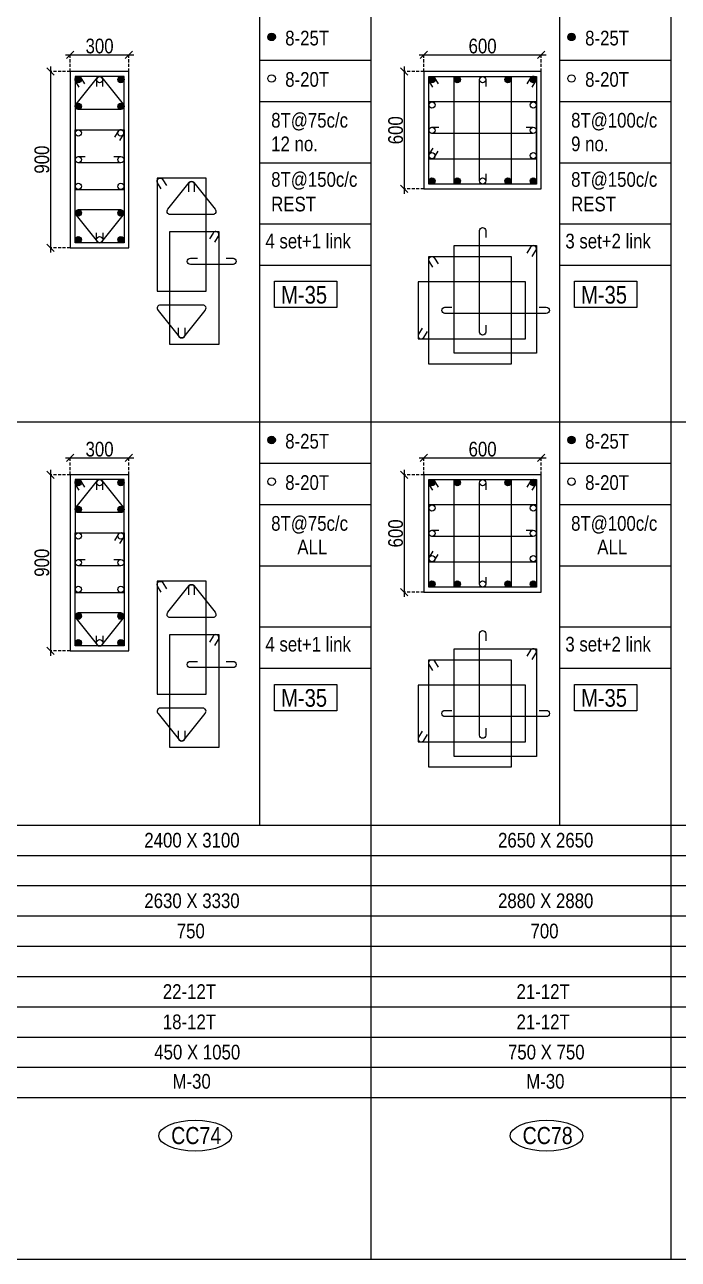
# Model space of a CAD drawing. Header units: millimetres. Extents: x 1112055 to 3390982, y -148532 to 766891.
# Drawn here: x 2762211 to 2775579, y 574628 to 599864 of the extents above; entities that cross this region are included whole.
import ezdxf
from ezdxf.enums import TextEntityAlignment as Align

# ---------------------------------------------------------------- set-up
doc = ezdxf.new("R2010")
doc.units = ezdxf.units.MM
doc.header["$PDMODE"] = 35
doc.header["$PDSIZE"] = -25
doc.linetypes.add('DASHED2', pattern=[0.375, 0.25, -0.125])
doc.linetypes.add('Hidden', pattern=[9.525, 6.35, -3.175])
for name, color, linetype, lineweight in [('B COL. SIZE DIM', 220, 'Continuous', 25), ('B COLSCH', 204, 'Continuous', 20), ('B COLUMN', 1, 'Hidden', 9), ('B STEEL', 34, 'Continuous', 15)]:
    doc.layers.add(name, color=color, linetype=linetype, lineweight=lineweight)
doc.layers.add('B TEXT', color=7, linetype='Continuous')
doc.styles.add('dim inside', font='romans.shx', dxfattribs={"width": 0.8, "height": 125})
doc.styles.add('SWINC', font='swissc.ttf')
doc.dimstyles.new('dim inside', dxfattribs={"dimtxt": 125, "dimasz": 100, "dimexe": 0, "dimexo": 0, "dimgap": 10, "dimtad": 0, "dimdec": 0, "dimzin": 0, "dimdsep": 46, "dimtxsty": 'dim inside', "dimblk": 'SMALL', "dimcen": 0.09, "dimadec": 0, "dimazin": 0, "dimtfac": 1, "dimtdec": 0, "dimtofl": 0, "dimtmove": 0, "dimatfit": 3, "dimfxl": 1, "dimtolj": 1, "dimtzin": 0, "dimarcsym": 2})

# ---------------------------------------------------------------- blocks, each defined once
blk = doc.blocks.new('_Oblique')
at = {"color": 0, "linetype": 'ByBlock', "lineweight": -2}
blk.add_line((-0.5, -0.5), (0.5, 0.5), dxfattribs=at)
blk = doc.blocks.new('*D5495')
at = {"layer": 'B COL. SIZE DIM', "color": 250, "lineweight": 9, "ltscale": 250, "transparency": 16777216}
blk.add_line((2763043, 591011), (2764443, 591011), dxfattribs=at)
at = {"layer": 'B COL. SIZE DIM', "color": 250, "linetype": 'DASHED2', "lineweight": 9, "ltscale": 250, "transparency": 16777216}
for p, q in [((2763143, 590666), (2763143, 591011)), ((2764343, 590666), (2764343, 591011))]:
    blk.add_line(p, q, dxfattribs=at)
at = {"layer": 'Defpoints', "color": 0, "lineweight": 40, "transparency": 16777216}
for p in [(2764343, 591011), (2763143, 590666), (2764343, 590666)]:
    blk.add_point(p, dxfattribs=at)
at = {"layer": 'B COL. SIZE DIM', "color": 250, "lineweight": 9, "transparency": 16777216, "xscale": 150, "yscale": 150, "zscale": 150, "rotation": 180}
blk.add_blockref('_Oblique', (2763143, 591011), dxfattribs=at)
at = {"layer": 'B COL. SIZE DIM', "color": 250, "lineweight": 9, "transparency": 16777216, "xscale": 150, "yscale": 150, "zscale": 150}
blk.add_blockref('_Oblique', (2764343, 591011), dxfattribs=at)
at = {"layer": 'B COL. SIZE DIM', "color": 6, "transparency": 16777216, "insert": (2763743, 591186), "char_height": 300, "attachment_point": 5, "style": 'SWINC'}
blk.add_mtext('\\A1;300', dxfattribs=at)
blk = doc.blocks.new('*D5496')
at = {"layer": 'B COL. SIZE DIM', "color": 250, "lineweight": 9, "ltscale": 250, "transparency": 16777216}
blk.add_line((2762739, 590766), (2762739, 586966), dxfattribs=at)
at = {"layer": 'B COL. SIZE DIM', "color": 250, "linetype": 'DASHED2', "lineweight": 9, "ltscale": 250, "transparency": 16777216}
for p, q in [((2763143, 590666), (2762739, 590666)), ((2763143, 587066), (2762739, 587066))]:
    blk.add_line(p, q, dxfattribs=at)
at = {"layer": 'Defpoints', "color": 0, "lineweight": 40, "transparency": 16777216}
for p in [(2763143, 590666), (2762739, 587066), (2763143, 587066)]:
    blk.add_point(p, dxfattribs=at)
at = {"layer": 'B COL. SIZE DIM', "color": 250, "lineweight": 9, "transparency": 16777216, "xscale": 150, "yscale": 150, "zscale": 150}
for p, rotation in [((2762739, 590666), 90), ((2762739, 587066), 270)]:
    blk.add_blockref('_Oblique', p, dxfattribs=dict(at, rotation=rotation))
at = {"layer": 'B COL. SIZE DIM', "color": 6, "transparency": 16777216, "insert": (2762564, 588866), "char_height": 300, "attachment_point": 5, "rotation": 90, "style": 'SWINC'}
blk.add_mtext('\\A1;900', dxfattribs=at)
blk = doc.blocks.new('*D5497')
at = {"layer": 'B COL. SIZE DIM', "color": 250, "lineweight": 9, "ltscale": 250, "transparency": 16777216}
blk.add_line((2763043, 599251), (2764443, 599251), dxfattribs=at)
at = {"layer": 'B COL. SIZE DIM', "color": 250, "linetype": 'DASHED2', "lineweight": 9, "ltscale": 250, "transparency": 16777216}
for p, q in [((2763143, 598906), (2763143, 599251)), ((2764343, 598906), (2764343, 599251))]:
    blk.add_line(p, q, dxfattribs=at)
at = {"layer": 'Defpoints', "color": 0, "lineweight": 40, "transparency": 16777216}
for p in [(2764343, 599251), (2763143, 598906), (2764343, 598906)]:
    blk.add_point(p, dxfattribs=at)
at = {"layer": 'B COL. SIZE DIM', "color": 250, "lineweight": 9, "transparency": 16777216, "xscale": 150, "yscale": 150, "zscale": 150, "rotation": 180}
blk.add_blockref('_Oblique', (2763143, 599251), dxfattribs=at)
at = {"layer": 'B COL. SIZE DIM', "color": 250, "lineweight": 9, "transparency": 16777216, "xscale": 150, "yscale": 150, "zscale": 150}
blk.add_blockref('_Oblique', (2764343, 599251), dxfattribs=at)
at = {"layer": 'B COL. SIZE DIM', "color": 6, "transparency": 16777216, "insert": (2763743, 599426), "char_height": 300, "attachment_point": 5, "style": 'SWINC'}
blk.add_mtext('\\A1;300', dxfattribs=at)
blk = doc.blocks.new('*D5498')
at = {"layer": 'B COL. SIZE DIM', "color": 250, "lineweight": 9, "ltscale": 250, "transparency": 16777216}
blk.add_line((2762739, 599006), (2762739, 595206), dxfattribs=at)
at = {"layer": 'B COL. SIZE DIM', "color": 250, "linetype": 'DASHED2', "lineweight": 9, "ltscale": 250, "transparency": 16777216}
for p, q in [((2763143, 598906), (2762739, 598906)), ((2763143, 595306), (2762739, 595306))]:
    blk.add_line(p, q, dxfattribs=at)
at = {"layer": 'Defpoints', "color": 0, "lineweight": 40, "transparency": 16777216}
for p in [(2763143, 598906), (2762739, 595306), (2763143, 595306)]:
    blk.add_point(p, dxfattribs=at)
at = {"layer": 'B COL. SIZE DIM', "color": 250, "lineweight": 9, "transparency": 16777216, "xscale": 150, "yscale": 150, "zscale": 150}
for p, rotation in [((2762739, 598906), 90), ((2762739, 595306), 270)]:
    blk.add_blockref('_Oblique', p, dxfattribs=dict(at, rotation=rotation))
at = {"layer": 'B COL. SIZE DIM', "color": 6, "transparency": 16777216, "insert": (2762564, 597106), "char_height": 300, "attachment_point": 5, "rotation": 90, "style": 'SWINC'}
blk.add_mtext('\\A1;900', dxfattribs=at)
blk = doc.blocks.new('*D5673')
at = {"layer": 'B COL. SIZE DIM', "color": 250, "lineweight": 9, "ltscale": 250, "transparency": 16777216}
blk.add_line((2770276, 591011), (2772876, 591011), dxfattribs=at)
at = {"layer": 'B COL. SIZE DIM', "color": 250, "linetype": 'DASHED2', "lineweight": 9, "ltscale": 250, "transparency": 16777216}
for p, q in [((2770376, 590666), (2770376, 591011)), ((2772776, 590666), (2772776, 591011))]:
    blk.add_line(p, q, dxfattribs=at)
at = {"layer": 'Defpoints', "color": 0, "lineweight": 40, "transparency": 16777216}
for p in [(2772776, 591011), (2770376, 590666), (2772776, 590666)]:
    blk.add_point(p, dxfattribs=at)
at = {"layer": 'B COL. SIZE DIM', "color": 250, "lineweight": 9, "transparency": 16777216, "xscale": 150, "yscale": 150, "zscale": 150, "rotation": 180}
blk.add_blockref('_Oblique', (2770376, 591011), dxfattribs=at)
at = {"layer": 'B COL. SIZE DIM', "color": 250, "lineweight": 9, "transparency": 16777216, "xscale": 150, "yscale": 150, "zscale": 150}
blk.add_blockref('_Oblique', (2772776, 591011), dxfattribs=at)
at = {"layer": 'B COL. SIZE DIM', "color": 6, "transparency": 16777216, "insert": (2771576, 591186), "char_height": 300, "attachment_point": 5, "style": 'SWINC'}
blk.add_mtext('\\A1;600', dxfattribs=at)
blk = doc.blocks.new('*D5674')
at = {"layer": 'B COL. SIZE DIM', "color": 250, "lineweight": 9, "ltscale": 250, "transparency": 16777216}
blk.add_line((2769973, 590766), (2769973, 588166), dxfattribs=at)
at = {"layer": 'B COL. SIZE DIM', "color": 250, "linetype": 'DASHED2', "lineweight": 9, "ltscale": 250, "transparency": 16777216}
for p, q in [((2770376, 590666), (2769973, 590666)), ((2770376, 588266), (2769973, 588266))]:
    blk.add_line(p, q, dxfattribs=at)
at = {"layer": 'Defpoints', "color": 0, "lineweight": 40, "transparency": 16777216}
for p in [(2770376, 590666), (2769973, 588266), (2770376, 588266)]:
    blk.add_point(p, dxfattribs=at)
at = {"layer": 'B COL. SIZE DIM', "color": 250, "lineweight": 9, "transparency": 16777216, "xscale": 150, "yscale": 150, "zscale": 150}
for p, rotation in [((2769973, 590666), 90), ((2769973, 588266), 270)]:
    blk.add_blockref('_Oblique', p, dxfattribs=dict(at, rotation=rotation))
at = {"layer": 'B COL. SIZE DIM', "color": 6, "transparency": 16777216, "insert": (2769798, 589466), "char_height": 300, "attachment_point": 5, "rotation": 90, "style": 'SWINC'}
blk.add_mtext('\\A1;600', dxfattribs=at)
blk = doc.blocks.new('*D5675')
at = {"layer": 'B COL. SIZE DIM', "color": 250, "lineweight": 9, "ltscale": 250, "transparency": 16777216}
blk.add_line((2770276, 599251), (2772876, 599251), dxfattribs=at)
at = {"layer": 'B COL. SIZE DIM', "color": 250, "linetype": 'DASHED2', "lineweight": 9, "ltscale": 250, "transparency": 16777216}
for p, q in [((2770376, 598906), (2770376, 599251)), ((2772776, 598906), (2772776, 599251))]:
    blk.add_line(p, q, dxfattribs=at)
at = {"layer": 'Defpoints', "color": 0, "lineweight": 40, "transparency": 16777216}
for p in [(2772776, 599251), (2770376, 598906), (2772776, 598906)]:
    blk.add_point(p, dxfattribs=at)
at = {"layer": 'B COL. SIZE DIM', "color": 250, "lineweight": 9, "transparency": 16777216, "xscale": 150, "yscale": 150, "zscale": 150, "rotation": 180}
blk.add_blockref('_Oblique', (2770376, 599251), dxfattribs=at)
at = {"layer": 'B COL. SIZE DIM', "color": 250, "lineweight": 9, "transparency": 16777216, "xscale": 150, "yscale": 150, "zscale": 150}
blk.add_blockref('_Oblique', (2772776, 599251), dxfattribs=at)
at = {"layer": 'B COL. SIZE DIM', "color": 6, "transparency": 16777216, "insert": (2771576, 599426), "char_height": 300, "attachment_point": 5, "style": 'SWINC'}
blk.add_mtext('\\A1;600', dxfattribs=at)
blk = doc.blocks.new('*D5676')
at = {"layer": 'B COL. SIZE DIM', "color": 250, "lineweight": 9, "ltscale": 250, "transparency": 16777216}
blk.add_line((2769973, 599006), (2769973, 596406), dxfattribs=at)
at = {"layer": 'B COL. SIZE DIM', "color": 250, "linetype": 'DASHED2', "lineweight": 9, "ltscale": 250, "transparency": 16777216}
for p, q in [((2770376, 598906), (2769973, 598906)), ((2770376, 596506), (2769973, 596506))]:
    blk.add_line(p, q, dxfattribs=at)
at = {"layer": 'Defpoints', "color": 0, "lineweight": 40, "transparency": 16777216}
for p in [(2770376, 598906), (2769973, 596506), (2770376, 596506)]:
    blk.add_point(p, dxfattribs=at)
at = {"layer": 'B COL. SIZE DIM', "color": 250, "lineweight": 9, "transparency": 16777216, "xscale": 150, "yscale": 150, "zscale": 150}
for p, rotation in [((2769973, 598906), 90), ((2769973, 596506), 270)]:
    blk.add_blockref('_Oblique', p, dxfattribs=dict(at, rotation=rotation))
at = {"layer": 'B COL. SIZE DIM', "color": 6, "transparency": 16777216, "insert": (2769798, 597706), "char_height": 300, "attachment_point": 5, "rotation": 90, "style": 'SWINC'}
blk.add_mtext('\\A1;600', dxfattribs=at)

msp = doc.modelspace()

# ---------------------------------------------------------------- hatches: boundary and pattern name
at = {"layer": 'B STEEL', "lineweight": 9, "ltscale": 0.5}
h = msp.add_hatch(color=34, dxfattribs=at)
edge = h.paths.add_edge_path()
edge.add_arc((2767261.3, 599614.8), 76.8, 0, 360)
h = msp.add_hatch(color=34, dxfattribs=at)
edge = h.paths.add_edge_path()
edge.add_arc((2773394.9, 599614.8), 76.8, 0, 360)
h = msp.add_hatch(color=34, dxfattribs=at)
edge = h.paths.add_edge_path()
edge.add_arc((2763306.9, 598741.7), 64, 0, 360)
h = msp.add_hatch(color=34, dxfattribs=at)
edge = h.paths.add_edge_path()
edge.add_arc((2764178.9, 598741.7), 64, 180, 540, ccw=False)
h = msp.add_hatch(color=34, dxfattribs=at)
edge = h.paths.add_edge_path()
edge.add_arc((2770540.5, 598741.7), 64, 0, 360)
at = {"layer": 'B STEEL'}
h = msp.add_hatch(color=34, dxfattribs=at)
edge = h.paths.add_edge_path()
edge.add_arc((2771058.5, 598741.7), 64, 0, 360)
h = msp.add_hatch(color=34, dxfattribs=at)
edge = h.paths.add_edge_path()
edge.add_arc((2772094.4, 598741.7), 64, 0, 360)
at = {"layer": 'B STEEL', "lineweight": 9, "ltscale": 0.5}
h = msp.add_hatch(color=34, dxfattribs=at)
edge = h.paths.add_edge_path()
edge.add_arc((2772612.4, 598741.7), 64, 180, 540, ccw=False)
h = msp.add_hatch(color=34, dxfattribs=at)
edge = h.paths.add_edge_path()
edge.add_arc((2763306.9, 598196.3), 64, 0, 360, ccw=False)
h = msp.add_hatch(color=34, dxfattribs=at)
edge = h.paths.add_edge_path()
edge.add_arc((2764178.9, 598196.3), 64, -180, 180)
h = msp.add_hatch(color=34, dxfattribs=at)
edge = h.paths.add_edge_path()
edge.add_arc((2770540.5, 596669.7), 64, 0, 360, ccw=False)
at = {"layer": 'B STEEL'}
h = msp.add_hatch(color=34, dxfattribs=at)
edge = h.paths.add_edge_path()
edge.add_arc((2771058.5, 596669.7), 64, 0, 360)
h = msp.add_hatch(color=34, dxfattribs=at)
edge = h.paths.add_edge_path()
edge.add_arc((2772094.4, 596669.7), 64, 0, 360)
at = {"layer": 'B STEEL', "lineweight": 9, "ltscale": 0.5}
h = msp.add_hatch(color=34, dxfattribs=at)
edge = h.paths.add_edge_path()
edge.add_arc((2772612.4, 596669.7), 64, -180, 180)
h = msp.add_hatch(color=34, dxfattribs=at)
edge = h.paths.add_edge_path()
edge.add_arc((2763306.9, 596015), 64, 0, 360, ccw=False)
h = msp.add_hatch(color=34, dxfattribs=at)
edge = h.paths.add_edge_path()
edge.add_arc((2764178.9, 596015), 64, -180, 180)
h = msp.add_hatch(color=34, dxfattribs=at)
edge = h.paths.add_edge_path()
edge.add_arc((2763306.9, 595469.7), 64, 0, 360, ccw=False)
h = msp.add_hatch(color=34, dxfattribs=at)
edge = h.paths.add_edge_path()
edge.add_arc((2764178.9, 595469.7), 64, -180, 180)
h = msp.add_hatch(color=34, dxfattribs=at)
edge = h.paths.add_edge_path()
edge.add_arc((2767261.3, 591375), 76.8, 0, 360)
h = msp.add_hatch(color=34, dxfattribs=at)
edge = h.paths.add_edge_path()
edge.add_arc((2773394.9, 591375), 76.8, 0, 360)
h = msp.add_hatch(color=34, dxfattribs=at)
edge = h.paths.add_edge_path()
edge.add_arc((2763306.9, 590501.8), 64, 0, 360)
h = msp.add_hatch(color=34, dxfattribs=at)
edge = h.paths.add_edge_path()
edge.add_arc((2764178.9, 590501.8), 64, 180, 540, ccw=False)
h = msp.add_hatch(color=34, dxfattribs=at)
edge = h.paths.add_edge_path()
edge.add_arc((2770540.5, 590501.8), 64, 0, 360)
at = {"layer": 'B STEEL'}
h = msp.add_hatch(color=34, dxfattribs=at)
edge = h.paths.add_edge_path()
edge.add_arc((2771058.5, 590501.8), 64, 0, 360)
h = msp.add_hatch(color=34, dxfattribs=at)
edge = h.paths.add_edge_path()
edge.add_arc((2772094.4, 590501.8), 64, 0, 360)
at = {"layer": 'B STEEL', "lineweight": 9, "ltscale": 0.5}
h = msp.add_hatch(color=34, dxfattribs=at)
edge = h.paths.add_edge_path()
edge.add_arc((2772612.4, 590501.8), 64, 180, 540, ccw=False)
h = msp.add_hatch(color=34, dxfattribs=at)
edge = h.paths.add_edge_path()
edge.add_arc((2763306.9, 589956.5), 64, 0, 360, ccw=False)
h = msp.add_hatch(color=34, dxfattribs=at)
edge = h.paths.add_edge_path()
edge.add_arc((2764178.9, 589956.5), 64, -180, 180)
h = msp.add_hatch(color=34, dxfattribs=at)
edge = h.paths.add_edge_path()
edge.add_arc((2770540.5, 588429.9), 64, 0, 360, ccw=False)
at = {"layer": 'B STEEL'}
h = msp.add_hatch(color=34, dxfattribs=at)
edge = h.paths.add_edge_path()
edge.add_arc((2771058.5, 588429.9), 64, 0, 360)
h = msp.add_hatch(color=34, dxfattribs=at)
edge = h.paths.add_edge_path()
edge.add_arc((2772094.4, 588429.9), 64, 0, 360)
at = {"layer": 'B STEEL', "lineweight": 9, "ltscale": 0.5}
h = msp.add_hatch(color=34, dxfattribs=at)
edge = h.paths.add_edge_path()
edge.add_arc((2772612.4, 588429.9), 64, -180, 180)
h = msp.add_hatch(color=34, dxfattribs=at)
edge = h.paths.add_edge_path()
edge.add_arc((2763306.9, 587775.2), 64, 0, 360, ccw=False)
h = msp.add_hatch(color=34, dxfattribs=at)
edge = h.paths.add_edge_path()
edge.add_arc((2764178.9, 587775.2), 64, -180, 180)
h = msp.add_hatch(color=34, dxfattribs=at)
edge = h.paths.add_edge_path()
edge.add_arc((2763306.9, 587229.9), 64, 0, 360, ccw=False)
h = msp.add_hatch(color=34, dxfattribs=at)
edge = h.paths.add_edge_path()
edge.add_arc((2764178.9, 587229.9), 64, -180, 180)

# ---------------------------------------------------------------- linework, layer by layer
at = {"layer": 'B COLSCH', "color": 250, "lineweight": 0}
for p, q in [((2769289.4, 649422.2), (2769289.4, 574628.3)), ((2775423, 649422.2), (2775423, 574628.3)), ((2773148.6, 641182.4), (2773148.6, 583503.5)), ((2767015, 632942.5), (2767015, 583503.5)), ((2767015, 599138.2), (2769289.4, 599138.2)), ((2773148.6, 599138.2), (2775423, 599138.2)), ((2767015, 598293.2), (2769289.4, 598293.2)), ((2773148.6, 598293.2), (2775423, 598293.2)), ((2767015, 597043.4), (2769289.4, 597043.4)), ((2773148.6, 597043.4), (2775423, 597043.4)), ((2767015, 595793.6), (2769289.4, 595793.6)), ((2773148.6, 595793.6), (2775423, 595793.6)), ((2767015, 594948.6), (2769289.4, 594948.6)), ((2773148.6, 594948.6), (2775423, 594948.6)), ((2686433.2, 591743.3), (2815548.4, 591743.3)), ((2767015, 590898.3), (2769289.4, 590898.3)), ((2773148.6, 590898.3), (2775423, 590898.3)), ((2767015, 590053.3), (2769289.4, 590053.3)), ((2773148.6, 590053.3), (2775423, 590053.3)), ((2767015, 588803.5), (2769289.4, 588803.5)), ((2773148.6, 588803.5), (2775423, 588803.5)), ((2767015, 587553.8), (2769289.4, 587553.8)), ((2773148.6, 587553.8), (2775423, 587553.8)), ((2767015, 586708.8), (2769289.4, 586708.8)), ((2773148.6, 586708.8), (2775423, 586708.8)), ((2686433.2, 583503.5), (2815548.4, 583503.5)), ((2748287, 582884.6), (2789890.1, 582884.6)), ((2748287, 582265.7), (2789890.1, 582265.7)), ((2748287, 581646.9), (2789890.1, 581646.9)), ((2748287, 581028), (2789890.1, 581028)), ((2748287, 580409.1), (2789890.1, 580409.1)), ((2748287, 579790.3), (2789890.1, 579790.3)), ((2748287, 579171.4), (2789890.1, 579171.4)), ((2686433.2, 578552.6), (2815548.4, 578552.6)), ((2686433.2, 577933.7), (2815548.4, 577933.7)), ((2686433.2, 574628.3), (2815548.4, 574628.3))]:
    msp.add_line(p, q, dxfattribs=at)
at = {"layer": 'B COLUMN', "color": 1, "linetype": 'ByBlock', "lineweight": 20}
for points in [[(2763142.9, 595305.7), (2764342.9, 595305.7), (2764342.9, 598905.7), (2763142.9, 598905.7)], [(2770376.5, 596505.7), (2772776.5, 596505.7), (2772776.5, 598905.7), (2770376.5, 598905.7)], [(2763142.9, 587065.8), (2764342.9, 587065.8), (2764342.9, 590665.8), (2763142.9, 590665.8)], [(2770376.5, 588265.8), (2772776.5, 588265.8), (2772776.5, 590665.8), (2770376.5, 590665.8)]]:
    msp.add_lwpolyline(points, close=True, dxfattribs=at)
at = {"layer": 'B STEEL', "color": 34, "lineweight": 9, "ltscale": 0.5}
for points in [[(2763242.9, 596496.3), (2764242.9, 596496.3), (2764242.9, 598805.7), (2763242.9, 598805.7)], [(2772158.5, 598805.7), (2772158.5, 596605.7), (2770476.5, 596605.7), (2770476.5, 598805.7)], [(2772676.5, 598805.7), (2772676.5, 596605.7), (2770994.4, 596605.7), (2770994.4, 598805.7)], [(2770476.5, 597123.7), (2772676.5, 597123.7), (2772676.5, 598287.7), (2770476.5, 598287.7)], [(2763242.9, 597715), (2764242.9, 597715), (2764242.9, 595405.7), (2763242.9, 595405.7)], [(2764920.2, 594417.3), (2765920.2, 594417.3), (2765920.2, 596726.6), (2764920.2, 596726.6)], [(2765182.9, 595636), (2766182.9, 595636), (2766182.9, 593326.6), (2765182.9, 593326.6)], [(2772676.5, 595347.9), (2772676.5, 593147.9), (2770994.4, 593147.9), (2770994.4, 595347.9)], [(2772158.5, 595124.8), (2772158.5, 592924.8), (2770476.5, 592924.8), (2770476.5, 595124.8)], [(2770255.2, 593442.8), (2772455.2, 593442.8), (2772455.2, 594606.8), (2770255.2, 594606.8)], [(2763242.9, 588256.5), (2764242.9, 588256.5), (2764242.9, 590565.8), (2763242.9, 590565.8)], [(2772158.5, 590565.8), (2772158.5, 588365.8), (2770476.5, 588365.8), (2770476.5, 590565.8)], [(2772676.5, 590565.8), (2772676.5, 588365.8), (2770994.4, 588365.8), (2770994.4, 590565.8)], [(2770476.5, 588883.8), (2772676.5, 588883.8), (2772676.5, 590047.8), (2770476.5, 590047.8)], [(2763242.9, 589475.2), (2764242.9, 589475.2), (2764242.9, 587165.8), (2763242.9, 587165.8)], [(2764920.2, 586177.4), (2765920.2, 586177.4), (2765920.2, 588486.8), (2764920.2, 588486.8)], [(2765182.9, 587396.1), (2766182.9, 587396.1), (2766182.9, 585086.8), (2765182.9, 585086.8)], [(2772676.5, 587108.1), (2772676.5, 584908.1), (2770994.4, 584908.1), (2770994.4, 587108.1)], [(2772158.5, 586885), (2772158.5, 584685), (2770476.5, 584685), (2770476.5, 586885)], [(2770255.2, 585203), (2772455.2, 585203), (2772455.2, 586367), (2770255.2, 586367)]]:
    msp.add_lwpolyline(points, close=True, dxfattribs=at)
for points in [[(2763327.2, 598586.6), (2763252.4, 598708.1, -1), (2763361.5, 598775.2), (2763436.2, 598653.7)], [(2763806.9, 598599), (2763806.9, 598741.7, 1), (2763678.9, 598741.7), (2763678.9, 598599)], [(2770560.7, 598586.6), (2770486, 598708.1, -1), (2770595, 598775.2), (2770669.8, 598653.7)], [(2771640.5, 596812.3), (2771640.5, 596669.7, -1), (2771512.4, 596669.7), (2771512.4, 598741.7, -1), (2771640.5, 598741.7), (2771640.5, 598599)], [(2772592.2, 598586.6), (2772667, 598708.1, 1), (2772557.9, 598775.2), (2772483.1, 598653.7)], [(2764158.6, 597496), (2764233.4, 597617.4, 1), (2764124.4, 597684.6), (2764049.6, 597563.1)], [(2772469.8, 597769.7), (2772612.4, 597769.7, -1), (2772612.4, 597641.7), (2770540.5, 597641.7, -1), (2770540.5, 597769.7), (2770683.1, 597769.7)], [(2770560.7, 597342.7), (2770486, 597221.2, 1), (2770595, 597154.1), (2770669.8, 597275.6)], [(2764036.2, 597169.7), (2764178.9, 597169.7, -1), (2764178.9, 597041.7), (2763306.9, 597041.7, -1), (2763306.9, 597169.7), (2763449.6, 597169.7)], [(2765004.5, 596507.6), (2764929.7, 596629, -1), (2765038.8, 596696.1), (2765113.5, 596574.7)], [(2765687.4, 596450.6), (2765687.4, 596593.3, 1), (2765559.4, 596593.3), (2765559.4, 596450.6)], [(2763806.9, 595612.3), (2763806.9, 595469.7, -1), (2763678.9, 595469.7), (2763678.9, 595612.3)], [(2766098.6, 595416.9), (2766173.4, 595538.4, 1), (2766064.3, 595605.5), (2765989.6, 595484)], [(2771640.5, 593724.9), (2771640.5, 593582.2, -1), (2771512.4, 593582.2), (2771512.4, 595654.2, -1), (2771640.5, 595654.2), (2771640.5, 595511.5)], [(2772592.2, 595128.8), (2772667, 595250.3, 1), (2772557.9, 595317.4), (2772483.1, 595196)], [(2766330.1, 595090.6), (2766472.8, 595090.6, -1), (2766472.8, 594962.6), (2765600.8, 594962.6, -1), (2765600.8, 595090.6), (2765743.4, 595090.6)], [(2770560.7, 594905.8), (2770486, 595027.3, -1), (2770595, 595094.4), (2770669.8, 594972.9)], [(2772735.4, 594088.8), (2772878, 594088.8, -1), (2772878, 593960.8), (2770806, 593960.8, -1), (2770806, 594088.8), (2770948.7, 594088.8)], [(2765484.3, 593666.8), (2765484.3, 593524.2, -1), (2765356.2, 593524.2), (2765356.2, 593666.8)], [(2770339.4, 593661.9), (2770264.7, 593540.4, 1), (2770373.7, 593473.3), (2770448.5, 593594.8)], [(2763327.2, 590346.8), (2763252.4, 590468.3, -1), (2763361.5, 590535.4), (2763436.2, 590413.9)], [(2763806.9, 590359.2), (2763806.9, 590501.8, 1), (2763678.9, 590501.8), (2763678.9, 590359.2)], [(2770560.7, 590346.8), (2770486, 590468.3, -1), (2770595, 590535.4), (2770669.8, 590413.9)], [(2771640.5, 588572.5), (2771640.5, 588429.9, -1), (2771512.4, 588429.9), (2771512.4, 590501.8, -1), (2771640.5, 590501.8), (2771640.5, 590359.2)], [(2772592.2, 590346.8), (2772667, 590468.3, 1), (2772557.9, 590535.4), (2772483.1, 590413.9)], [(2772469.8, 589529.9), (2772612.4, 589529.9, -1), (2772612.4, 589401.8), (2770540.5, 589401.8, -1), (2770540.5, 589529.9), (2770683.1, 589529.9)], [(2764158.6, 589256.1), (2764233.4, 589377.6, 1), (2764124.4, 589444.7), (2764049.6, 589323.2)], [(2770560.7, 589102.9), (2770486, 588981.4, 1), (2770595, 588914.3), (2770669.8, 589035.8)], [(2764036.2, 588929.9), (2764178.9, 588929.9, -1), (2764178.9, 588801.8), (2763306.9, 588801.8, -1), (2763306.9, 588929.9), (2763449.6, 588929.9)], [(2765004.5, 588267.7), (2764929.7, 588389.2, -1), (2765038.8, 588456.3), (2765113.5, 588334.8)], [(2765687.4, 588210.8), (2765687.4, 588353.4, 1), (2765559.4, 588353.4), (2765559.4, 588210.8)], [(2763806.9, 587372.5), (2763806.9, 587229.9, -1), (2763678.9, 587229.9), (2763678.9, 587372.5)], [(2766098.6, 587177.1), (2766173.4, 587298.5, 1), (2766064.3, 587365.6), (2765989.6, 587244.2)], [(2771640.5, 585485), (2771640.5, 585342.4, -1), (2771512.4, 585342.4), (2771512.4, 587414.3, -1), (2771640.5, 587414.3), (2771640.5, 587271.7)], [(2772592.2, 586889), (2772667, 587010.5, 1), (2772557.9, 587077.6), (2772483.1, 586956.1)], [(2766330.1, 586850.8), (2766472.8, 586850.8, -1), (2766472.8, 586722.7), (2765600.8, 586722.7, -1), (2765600.8, 586850.8), (2765743.4, 586850.8)], [(2770560.7, 586665.9), (2770486, 586787.4, -1), (2770595, 586854.5), (2770669.8, 586733)], [(2772735.4, 585849), (2772878, 585849, -1), (2772878, 585721), (2770806, 585721, -1), (2770806, 585849), (2770948.7, 585849)], [(2765484.3, 585427), (2765484.3, 585284.4, -1), (2765356.2, 585284.4), (2765356.2, 585427)], [(2770339.4, 585422), (2770264.7, 585300.5, 1), (2770373.7, 585233.4), (2770448.5, 585354.9)]]:
    msp.add_lwpolyline(points, format="xyb", dxfattribs=at)
for points in [[(2763788.1, 598787), (2764224.1, 598241.7, -0.6687154), (2764178.9, 598132.3), (2763306.9, 598132.3, -0.6687154), (2763261.7, 598241.7), (2763697.7, 598787, -0.4133445)], [(2765668.6, 596638.6), (2766104.6, 596093.3, -0.6687154), (2766059.4, 595983.9), (2765187.4, 595983.9, -0.6687154), (2765142.2, 596093.3), (2765578.2, 596638.6, -0.4133445)], [(2763788.1, 595424.4), (2764224.1, 595969.7, 0.6687154), (2764178.9, 596079), (2763306.9, 596079, 0.6687154), (2763261.7, 595969.7), (2763697.7, 595424.4, 0.4133445)], [(2765465.4, 593478.9), (2765901.4, 594024.2, 0.6687154), (2765856.2, 594133.6), (2764984.3, 594133.6, 0.6687154), (2764939.1, 594024.2), (2765375, 593478.9, 0.4133445)], [(2763788.1, 590547.1), (2764224.1, 590001.8, -0.6687154), (2764178.9, 589892.5), (2763306.9, 589892.5, -0.6687154), (2763261.7, 590001.8), (2763697.7, 590547.1, -0.4133445)], [(2765668.6, 588398.8), (2766104.6, 587853.5, -0.6687154), (2766059.4, 587744.1), (2765187.4, 587744.1, -0.6687154), (2765142.2, 587853.5), (2765578.2, 588398.8, -0.4133445)], [(2763788.1, 587184.5), (2764224.1, 587729.8, 0.6687154), (2764178.9, 587839.2), (2763306.9, 587839.2, 0.6687154), (2763261.7, 587729.8), (2763697.7, 587184.5, 0.4133445)], [(2765465.4, 585239), (2765901.4, 585784.4, 0.6687154), (2765856.2, 585893.7), (2764984.3, 585893.7, 0.6687154), (2764939.1, 585784.4), (2765375, 585239, 0.4133445)]]:
    msp.add_lwpolyline(points, format="xyb", close=True, dxfattribs=at)
for centre, radius in [((2767261.3, 599614.8), 76.8), ((2773394.9, 599614.8), 76.8), ((2767261.3, 598764.6), 76.8), ((2773394.9, 598764.6), 76.8), ((2763306.9, 598741.7), 64), ((2763742.9, 598741.7), 64), ((2764178.9, 598741.7), 64), ((2770540.5, 598741.7), 64), ((2771058.5, 598741.7), 64), ((2771576.5, 598741.7), 64), ((2772094.4, 598741.7), 64), ((2772612.4, 598741.7), 64), ((2763306.9, 598196.3), 64), ((2764178.9, 598196.3), 64), ((2770540.5, 598223.7), 64), ((2772612.4, 598223.7), 64), ((2763306.9, 597651), 64), ((2764178.9, 597651), 64), ((2770540.5, 597705.7), 64), ((2772612.4, 597705.7), 64), ((2763306.9, 597105.7), 64), ((2764178.9, 597105.7), 64), ((2770540.5, 597187.7), 64), ((2772612.4, 597187.7), 64), ((2763306.9, 596560.3), 64), ((2764178.9, 596560.3), 64), ((2770540.5, 596669.7), 64), ((2771058.5, 596669.7), 64), ((2771576.5, 596669.7), 64), ((2772094.4, 596669.7), 64), ((2772612.4, 596669.7), 64), ((2763306.9, 596015), 64), ((2764178.9, 596015), 64), ((2763306.9, 595469.7), 64), ((2763742.9, 595469.7), 64), ((2764178.9, 595469.7), 64), ((2767261.3, 591375), 76.8), ((2773394.9, 591375), 76.8), ((2763306.9, 590501.8), 64), ((2763742.9, 590501.8), 64), ((2764178.9, 590501.8), 64), ((2767261.3, 590524.7), 76.8), ((2770540.5, 590501.8), 64), ((2771058.5, 590501.8), 64), ((2771576.5, 590501.8), 64), ((2772094.4, 590501.8), 64), ((2772612.4, 590501.8), 64), ((2773394.9, 590524.7), 76.8), ((2763306.9, 589956.5), 64), ((2764178.9, 589956.5), 64), ((2770540.5, 589983.8), 64), ((2772612.4, 589983.8), 64), ((2770540.5, 589465.8), 64), ((2772612.4, 589465.8), 64), ((2763306.9, 589411.2), 64), ((2764178.9, 589411.2), 64), ((2770540.5, 588947.8), 64), ((2772612.4, 588947.8), 64), ((2763306.9, 588865.8), 64), ((2764178.9, 588865.8), 64), ((2763306.9, 588320.5), 64), ((2764178.9, 588320.5), 64), ((2770540.5, 588429.9), 64), ((2771058.5, 588429.9), 64), ((2771576.5, 588429.9), 64), ((2772094.4, 588429.9), 64), ((2772612.4, 588429.9), 64), ((2763306.9, 587775.2), 64), ((2764178.9, 587775.2), 64), ((2763306.9, 587229.9), 64), ((2763742.9, 587229.9), 64), ((2764178.9, 587229.9), 64)]:
    msp.add_circle(centre, radius, dxfattribs=at)
at = {"layer": 'B TEXT', "color": 1}
for points in [[(2767318.7, 594619.6), (2768593.3, 594619.6), (2768593.3, 594081.6), (2767318.7, 594081.6)], [(2773452.3, 594619.6), (2774726.9, 594619.6), (2774726.9, 594081.6), (2773452.3, 594081.6)], [(2767318.7, 586379.7), (2768593.3, 586379.7), (2768593.3, 585841.8), (2767318.7, 585841.8)], [(2773452.3, 586379.7), (2774726.9, 586379.7), (2774726.9, 585841.8), (2773452.3, 585841.8)]]:
    msp.add_lwpolyline(points, close=True, dxfattribs=at)
at = {"layer": 'B TEXT', "color": 250}
for centre in [(2765697.7, 577155), (2772884.3, 577155)]:
    msp.add_ellipse(centre, major_axis=(743.4, 0), ratio=0.4237999, dxfattribs=at)

# ---------------------------------------------------------------- texts
at = {"layer": 'B TEXT', "style": 'SWINC'}
for s, p in [('8-25T', (2767539.8, 599440.3)), ('8-25T', (2773673.4, 599440.3)), ('8-20T', (2767539.8, 598595.3)), ('8-20T', (2773673.4, 598595.3)), ('8T@75c/c', (2767252.9, 597760.4)), ('8T@100c/c', (2773386.5, 597760.4)), ('12 no.', (2767252.9, 597278.7)), ('9 no.', (2773386.5, 597278.7)), ('8T@150c/c', (2767252.9, 596550.6)), ('8T@150c/c', (2773386.5, 596550.6)), ('REST', (2767252.9, 596048.2)), ('REST', (2773386.5, 596048.2)), ('4 set+1 link', (2767134.5, 595291.1)), ('3 set+2 link', (2773268.2, 595291.1)), ('8-25T', (2767539.8, 591200.4)), ('8-25T', (2773673.4, 591200.4)), ('8-20T', (2767539.8, 590355.4)), ('8-20T', (2773673.4, 590355.4)), ('8T@75c/c', (2767252.9, 589520.6)), ('8T@100c/c', (2773386.5, 589520.6)), ('ALL', (2767787.6, 589038.8)), ('ALL', (2773921.2, 589038.8)), ('4 set+1 link', (2767134.5, 587051.3)), ('3 set+2 link', (2773268.2, 587051.3))]:
    msp.add_text(s, height=300, dxfattribs=at).set_placement(p)
at = {"layer": 'B TEXT', "color": 1, "style": 'SWINC'}
for p in [(2767456, 594055.1), (2773589.6, 594055.1), (2767456, 585815.2), (2773589.6, 585815.2)]:
    msp.add_text('M-35', height=360, dxfattribs=at).set_placement(p, align=Align.BOTTOM_LEFT)
at = {"layer": 'B TEXT', "style": 'SWINC'}
for s, p in [('2400 X 3100', (2764658.2, 582955.4)), ('2650 X 2650', (2771891.8, 582955.4)), ('2630 X 3330', (2764658.2, 581717.6)), ('2880 X 2880', (2771891.8, 581717.6)), ('750', (2765322.1, 581098.8)), ('700', (2772555.6, 581098.8)), ('22-12T', (2765036.8, 579861)), ('21-12T', (2772270.4, 579861)), ('18-12T', (2765036.8, 579242.2)), ('21-12T', (2772270.4, 579242.2)), ('450 X 1050', (2764861.7, 578623.3)), ('750 X 750', (2772095.3, 578623.3)), ('M-30', (2765234.6, 578026)), ('M-30', (2772468.1, 578026))]:
    msp.add_text(s, height=300, dxfattribs=at).set_placement(p, align=Align.BOTTOM_LEFT)
at = {"layer": 'B TEXT', "color": 6, "style": 'SWINC'}
for s, p in [('CC74', (2765207.7, 576983)), ('CC78', (2772394.3, 576983))]:
    msp.add_text(s, height=350, dxfattribs=at).set_placement(p)

# ---------------------------------------------------------------- dimensions: what is measured, and where the dimension line sits
at = {"layer": 'B COL. SIZE DIM', "color": 250, "ltscale": 250}
for base, p1, p2, picture, middle in [((2764342.9, 599250.6), (2763142.9, 598905.7), (2764342.9, 598905.7), '*D5497', (2763742.9, 599425.6)), ((2772776.5, 599250.6), (2770376.5, 598905.7), (2772776.5, 598905.7), '*D5675', (2771576.5, 599425.6)), ((2764342.9, 591010.8), (2763142.9, 590665.8), (2764342.9, 590665.8), '*D5495', (2763742.9, 591185.8)), ((2772776.5, 591010.8), (2770376.5, 590665.8), (2772776.5, 590665.8), '*D5673', (2771576.5, 591185.8))]:
    dim = msp.add_linear_dim(base=base, p1=p1, p2=p2, dimstyle='dim inside', override={"dimtxt": 300, "dimasz": 150, "dimgap": 25, "dimtad": 3, "dimlfac": 0.25, "dimtxsty": 'SWINC', "dimblk1": 'Oblique', "dimblk2": 'Oblique', "dimsah": 1, "dimdle": 100, "dimclrd": 250, "dimclre": 250, "dimclrt": 6, "dimfxl": 1000, "dimlwd": 9, "dimlwe": 9}, dxfattribs=at)
    dim.commit()
    dim.dimension.update_dxf_attribs({"geometry": picture, "text_midpoint": middle})
for base, p1, p2, picture, middle in [((2762739, 595305.7), (2763142.9, 598905.7), (2763142.9, 595305.7), '*D5498', (2762564, 597105.7)), ((2769972.6, 596505.7), (2770376.5, 598905.7), (2770376.5, 596505.7), '*D5676', (2769797.6, 597705.7)), ((2762739, 587065.8), (2763142.9, 590665.8), (2763142.9, 587065.8), '*D5496', (2762564, 588865.8)), ((2769972.6, 588265.8), (2770376.5, 590665.8), (2770376.5, 588265.8), '*D5674', (2769797.6, 589465.8))]:
    dim = msp.add_linear_dim(base=base, p1=p1, p2=p2, angle=90, dimstyle='dim inside', override={"dimtxt": 300, "dimasz": 150, "dimgap": 25, "dimtad": 3, "dimlfac": 0.25, "dimtxsty": 'SWINC', "dimblk1": 'Oblique', "dimblk2": 'Oblique', "dimsah": 1, "dimdle": 100, "dimclrd": 250, "dimclre": 250, "dimclrt": 6, "dimfxl": 1000, "dimlwd": 9, "dimlwe": 9}, dxfattribs=at)
    dim.commit()
    dim.dimension.update_dxf_attribs({"geometry": picture, "text_midpoint": middle})

doc.saveas('drawing.dxf')
